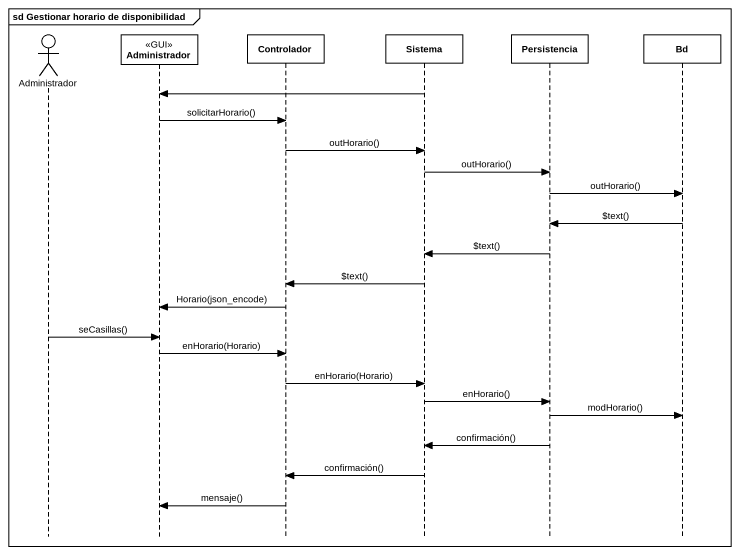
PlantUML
@startuml
mainframe sd Gestionar horario de disponibilidad
hide footbox
actor Administrador
participant "Administrador" as Administrador_2 <<GUI>>
participant Controlador
participant Sistema
participant Persistencia
participant Bd

Sistema -> Administrador_2
Administrador_2 -> Controlador : solicitarHorario()
Controlador -> Sistema : outHorario()
Sistema -> Persistencia : outHorario()
Persistencia -> Bd : outHorario()
Bd -> Persistencia : ~$text()
Persistencia -> Sistema : ~$text()
Sistema -> Controlador : ~$text()
Controlador -> Administrador_2 : Horario(json_encode)
Administrador -> Administrador_2 : seCasillas()
Administrador_2 -> Controlador : enHorario(Horario)
Controlador -> Sistema : enHorario(Horario)
Sistema -> Persistencia : enHorario()
Persistencia -> Bd : modHorario()
Persistencia -> Sistema : confirmación()
Sistema -> Controlador : confirmación()
Controlador -> Administrador_2 : mensaje()
@enduml
